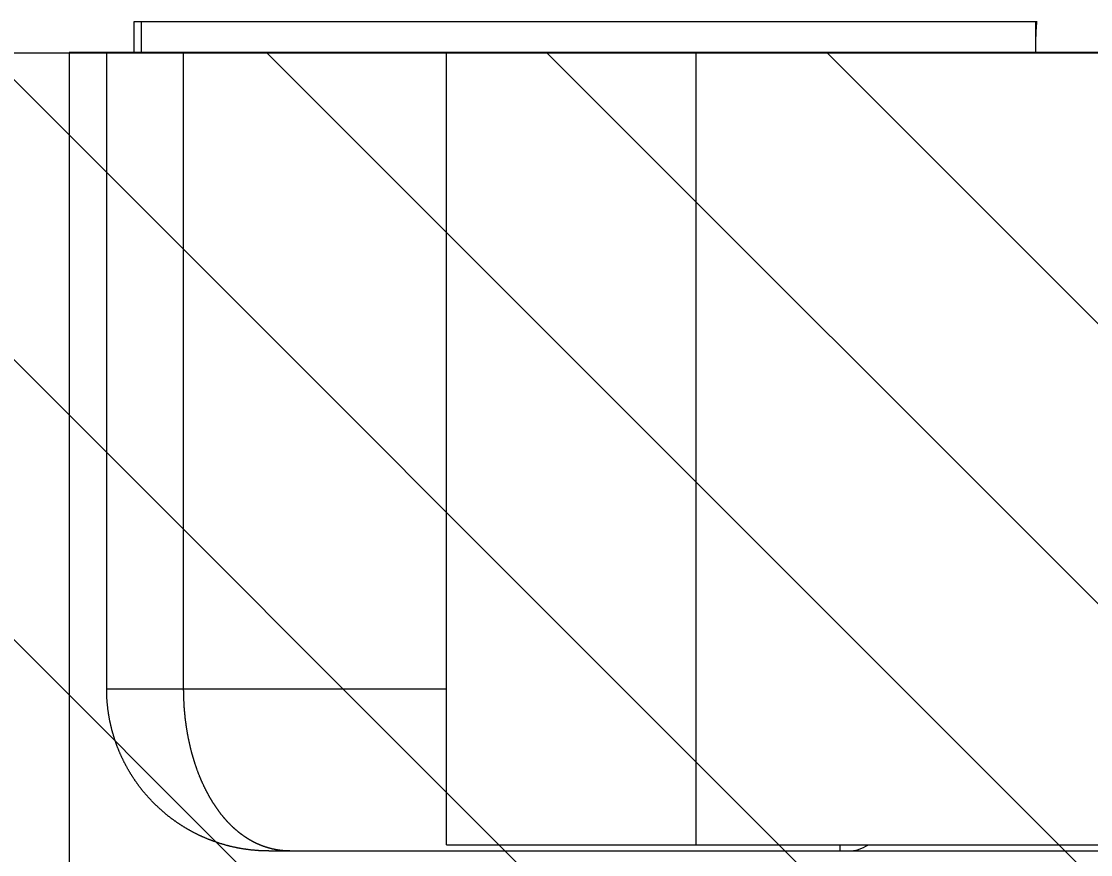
# Model space of a CAD drawing. Header units: millimetres. Extents: x 5622 to 8918, y 2044 to 6634.
# Drawn here: x 6698.58 to 6715.72, y 2897.99 to 2911.35 of the extents above; entities that cross this region are included whole.
import ezdxf

# ---------------------------------------------------------------- set-up
doc = ezdxf.new("R2010")
doc.units = ezdxf.units.MM
doc.linetypes.add('BEARBEITUNGEN', pattern=[0])
doc.linetypes.add('NASCOSTA', pattern=[9.525, 6.35, -3.175])
doc.layers.add('DS_ST_quote 1_50', color=7, linetype='Continuous')
for name, color, linetype, lineweight in [('F_ARREDI', 7, 'Continuous', 5), ('F_FERRAMENTA', 253, 'Continuous', 5), ('F_Guide', 1, 'Continuous', 9), ('F_MULTI laminato OPACO', 1, 'Continuous', 5), ('F_MULTI laminato OPACO_retino', 1, 'Continuous', 5), ('F_Proiezioni', 253, 'NASCOSTA', 9)]:
    doc.layers.add(name, color=color, linetype=linetype, lineweight=lineweight)
doc.styles.add('ARIAL', font='arial.ttf')
doc.dimstyles.new('ISO-100', dxfattribs={"dimtxt": 100, "dimasz": 5, "dimexe": 0.25, "dimexo": 6, "dimgap": 6, "dimtad": 1, "dimtxsty": 'ARIAL', "dimblk": 'ARCHTICK', "dimcen": 2.5, "dimdle": 15, "dimse1": 1, "dimse2": 1, "dimclrd": 256, "dimclre": 256, "dimclrt": 256, "dimadec": 0, "dimazin": 0, "dimtfac": 1, "dimtmove": 0, "dimatfit": 3, "dimldrblk": 'ARCHTICK', "dimfxl": 1, "dimlwd": -1, "dimlwe": -1, "dimarcsym": 0})

# ---------------------------------------------------------------- blocks, each defined once
blk = doc.blocks.new('CERNIERA_batttuta_pianta')
at = {"layer": 'F_FERRAMENTA'}
for p, q in [((813188.851, 528413.463), (813203.311, 528413.463)), ((813188.851, 528412.963), (813188.851, 528413.463)), ((813188.968, 528412.963), (813188.968, 528413.463)), ((813203.311, 528412.963), (813203.311, 528413.463)), ((813203.321, 528413.41), (813203.322, 528413.418)), ((813203.321, 528413.402), (813203.321, 528413.41)), ((813203.322, 528413.418), (813203.323, 528413.426)), ((813203.323, 528413.434), (813203.324, 528413.442)), ((813203.323, 528413.426), (813203.323, 528413.434)), ((813203.324, 528413.442), (813203.325, 528413.451)), ((813203.325, 528413.451), (813203.326, 528413.459)), ((813203.326, 528413.459), (813203.326, 528413.467)), ((813203.312, 528413.258), (813203.313, 528413.266)), ((813203.312, 528413.25), (813203.312, 528413.258)), ((813203.312, 528413.242), (813203.312, 528413.25)), ((813203.312, 528413.234), (813203.312, 528413.242)), ((813203.313, 528413.282), (813203.314, 528413.29)), ((813203.313, 528413.274), (813203.313, 528413.282)), ((813203.313, 528413.266), (813203.313, 528413.274)), ((813203.314, 528413.306), (813203.315, 528413.314)), ((813203.314, 528413.298), (813203.314, 528413.306)), ((813203.314, 528413.29), (813203.314, 528413.298)), ((813203.315, 528413.322), (813203.316, 528413.33)), ((813203.315, 528413.314), (813203.315, 528413.322)), ((813203.316, 528413.338), (813203.317, 528413.346)), ((813203.316, 528413.33), (813203.316, 528413.338)), ((813203.317, 528413.354), (813203.318, 528413.362)), ((813203.317, 528413.346), (813203.317, 528413.354)), ((813203.318, 528413.37), (813203.319, 528413.378)), ((813203.318, 528413.362), (813203.318, 528413.37)), ((813203.319, 528413.386), (813203.32, 528413.394)), ((813203.319, 528413.378), (813203.319, 528413.386)), ((813203.32, 528413.394), (813203.321, 528413.402)), ((813203.311, 528413.218), (813203.312, 528413.226)), ((813203.311, 528413.21), (813203.311, 528413.218)), ((813203.311, 528413.202), (813203.311, 528413.21)), ((813203.311, 528413.194), (813203.311, 528413.202)), ((813203.311, 528413.186), (813203.311, 528413.194)), ((813203.311, 528413.179), (813203.311, 528413.186)), ((813203.311, 528413.171), (813203.311, 528413.179)), ((813203.311, 528413.163), (813203.311, 528413.171)), ((813203.312, 528413.226), (813203.312, 528413.234)), ((813188.411, 528412.963), (813225.311, 528412.963)), ((813188.411, 528402.763), (813188.411, 528412.963)), ((813189.645, 528402.763), (813189.645, 528412.963)), ((813193.857, 528400.263), (813193.857, 528412.963)), ((813197.86, 528400.263), (813197.86, 528412.963)), ((813188.411, 528402.755), (813188.411, 528402.763)), ((813188.411, 528402.763), (813193.857, 528402.763)), ((813188.411, 528402.747), (813188.411, 528402.755)), ((813188.411, 528402.739), (813188.411, 528402.747)), ((813188.411, 528402.731), (813188.411, 528402.739)), ((813188.411, 528402.723), (813188.411, 528402.731)), ((813188.411, 528402.715), (813188.411, 528402.723)), ((813188.412, 528402.707), (813188.411, 528402.715)), ((813188.412, 528402.699), (813188.412, 528402.707)), ((813188.412, 528402.691), (813188.412, 528402.699)), ((813188.412, 528402.683), (813188.412, 528402.691)), ((813188.412, 528402.675), (813188.412, 528402.683)), ((813188.413, 528402.667), (813188.412, 528402.675)), ((813188.413, 528402.659), (813188.413, 528402.667)), ((813188.413, 528402.651), (813188.413, 528402.659)), ((813188.414, 528402.643), (813188.413, 528402.651)), ((813188.414, 528402.635), (813188.414, 528402.643)), ((813188.414, 528402.627), (813188.414, 528402.635)), ((813188.415, 528402.619), (813188.414, 528402.627)), ((813188.415, 528402.611), (813188.415, 528402.619)), ((813188.416, 528402.603), (813188.415, 528402.611)), ((813189.645, 528402.754), (813189.645, 528402.763)), ((813189.645, 528402.745), (813189.645, 528402.754)), ((813189.645, 528402.736), (813189.645, 528402.745)), ((813189.646, 528402.728), (813189.645, 528402.736)), ((813189.646, 528402.719), (813189.646, 528402.728)), ((813189.646, 528402.71), (813189.646, 528402.719)), ((813189.646, 528402.702), (813189.646, 528402.71)), ((813189.646, 528402.693), (813189.646, 528402.702)), ((813189.646, 528402.684), (813189.646, 528402.693)), ((813189.646, 528402.675), (813189.646, 528402.684)), ((813189.646, 528402.667), (813189.646, 528402.675)), ((813189.647, 528402.658), (813189.646, 528402.667)), ((813189.647, 528402.649), (813189.647, 528402.658)), ((813189.647, 528402.641), (813189.647, 528402.649)), ((813189.647, 528402.632), (813189.647, 528402.641)), ((813189.648, 528402.623), (813189.647, 528402.632)), ((813189.648, 528402.615), (813189.648, 528402.623)), ((813189.648, 528402.606), (813189.648, 528402.615)), ((813188.416, 528402.595), (813188.416, 528402.603)), ((813188.417, 528402.587), (813188.416, 528402.595)), ((813188.417, 528402.579), (813188.417, 528402.587)), ((813188.418, 528402.571), (813188.417, 528402.579)), ((813188.419, 528402.563), (813188.418, 528402.571)), ((813188.419, 528402.555), (813188.419, 528402.563)), ((813188.42, 528402.548), (813188.419, 528402.555)), ((813188.421, 528402.54), (813188.42, 528402.548)), ((813188.421, 528402.532), (813188.421, 528402.54)), ((813188.422, 528402.524), (813188.421, 528402.532)), ((813188.423, 528402.516), (813188.422, 528402.524)), ((813188.423, 528402.508), (813188.423, 528402.516)), ((813188.424, 528402.5), (813188.423, 528402.508)), ((813188.425, 528402.492), (813188.424, 528402.5)), ((813188.426, 528402.484), (813188.425, 528402.492)), ((813188.427, 528402.476), (813188.426, 528402.484)), ((813188.428, 528402.468), (813188.427, 528402.476)), ((813188.429, 528402.46), (813188.428, 528402.468)), ((813188.429, 528402.453), (813188.429, 528402.46)), ((813188.43, 528402.445), (813188.429, 528402.453)), ((813188.431, 528402.437), (813188.43, 528402.445)), ((813188.432, 528402.429), (813188.431, 528402.437)), ((813189.649, 528402.597), (813189.648, 528402.606)), ((813189.649, 528402.589), (813189.649, 528402.597)), ((813189.649, 528402.58), (813189.649, 528402.589)), ((813189.65, 528402.571), (813189.649, 528402.58)), ((813189.65, 528402.563), (813189.65, 528402.571)), ((813189.651, 528402.554), (813189.65, 528402.563)), ((813189.651, 528402.545), (813189.651, 528402.554)), ((813189.651, 528402.537), (813189.651, 528402.545)), ((813189.652, 528402.528), (813189.651, 528402.537)), ((813189.652, 528402.52), (813189.652, 528402.528)), ((813189.653, 528402.511), (813189.652, 528402.52)), ((813189.653, 528402.502), (813189.653, 528402.511)), ((813189.654, 528402.494), (813189.653, 528402.502)), ((813189.655, 528402.485), (813189.654, 528402.494)), ((813189.655, 528402.477), (813189.655, 528402.485)), ((813189.656, 528402.468), (813189.655, 528402.477)), ((813189.656, 528402.459), (813189.656, 528402.468)), ((813189.657, 528402.451), (813189.656, 528402.459)), ((813189.658, 528402.442), (813189.657, 528402.451)), ((813189.658, 528402.434), (813189.658, 528402.442)), ((813188.433, 528402.421), (813188.432, 528402.429)), ((813188.435, 528402.413), (813188.433, 528402.421)), ((813188.436, 528402.405), (813188.435, 528402.413)), ((813188.437, 528402.397), (813188.436, 528402.405)), ((813188.438, 528402.389), (813188.437, 528402.397)), ((813188.439, 528402.382), (813188.438, 528402.389)), ((813188.44, 528402.374), (813188.439, 528402.382)), ((813188.441, 528402.366), (813188.44, 528402.374)), ((813188.443, 528402.358), (813188.441, 528402.366)), ((813188.444, 528402.35), (813188.443, 528402.358)), ((813188.445, 528402.342), (813188.444, 528402.35)), ((813188.446, 528402.335), (813188.445, 528402.342)), ((813188.448, 528402.327), (813188.446, 528402.335)), ((813188.449, 528402.319), (813188.448, 528402.327)), ((813188.45, 528402.311), (813188.449, 528402.319)), ((813188.452, 528402.303), (813188.45, 528402.311)), ((813188.453, 528402.295), (813188.452, 528402.303)), ((813188.455, 528402.288), (813188.453, 528402.295)), ((813188.456, 528402.28), (813188.455, 528402.288)), ((813188.458, 528402.272), (813188.456, 528402.28)), ((813188.459, 528402.264), (813188.458, 528402.272)), ((813188.461, 528402.256), (813188.459, 528402.264)), ((813189.659, 528402.425), (813189.658, 528402.434)), ((813189.66, 528402.417), (813189.659, 528402.425)), ((813189.66, 528402.408), (813189.66, 528402.417)), ((813189.661, 528402.399), (813189.66, 528402.408)), ((813189.662, 528402.391), (813189.661, 528402.399)), ((813189.663, 528402.382), (813189.662, 528402.391)), ((813189.663, 528402.374), (813189.663, 528402.382)), ((813189.664, 528402.365), (813189.663, 528402.374)), ((813189.665, 528402.357), (813189.664, 528402.365)), ((813189.666, 528402.348), (813189.665, 528402.357)), ((813189.667, 528402.34), (813189.666, 528402.348)), ((813189.668, 528402.331), (813189.667, 528402.34)), ((813189.669, 528402.323), (813189.668, 528402.331)), ((813189.669, 528402.314), (813189.669, 528402.323)), ((813189.67, 528402.306), (813189.669, 528402.314)), ((813189.671, 528402.297), (813189.67, 528402.306)), ((813189.672, 528402.289), (813189.671, 528402.297)), ((813189.673, 528402.28), (813189.672, 528402.289)), ((813189.674, 528402.272), (813189.673, 528402.28)), ((813189.675, 528402.264), (813189.674, 528402.272)), ((813189.676, 528402.255), (813189.675, 528402.264)), ((813188.462, 528402.249), (813188.461, 528402.256)), ((813188.464, 528402.241), (813188.462, 528402.249)), ((813188.465, 528402.233), (813188.464, 528402.241)), ((813188.467, 528402.225), (813188.465, 528402.233)), ((813188.469, 528402.217), (813188.467, 528402.225)), ((813188.47, 528402.21), (813188.469, 528402.217)), ((813188.472, 528402.202), (813188.47, 528402.21)), ((813188.474, 528402.194), (813188.472, 528402.202)), ((813188.476, 528402.186), (813188.474, 528402.194)), ((813188.477, 528402.179), (813188.476, 528402.186)), ((813188.479, 528402.171), (813188.477, 528402.179)), ((813188.481, 528402.163), (813188.479, 528402.171)), ((813188.483, 528402.155), (813188.481, 528402.163)), ((813188.485, 528402.148), (813188.483, 528402.155)), ((813188.487, 528402.14), (813188.485, 528402.148)), ((813188.488, 528402.132), (813188.487, 528402.14)), ((813188.49, 528402.125), (813188.488, 528402.132)), ((813188.492, 528402.117), (813188.49, 528402.125)), ((813188.494, 528402.109), (813188.492, 528402.117)), ((813188.496, 528402.102), (813188.494, 528402.109)), ((813188.498, 528402.094), (813188.496, 528402.102)), ((813188.5, 528402.086), (813188.498, 528402.094)), ((813189.677, 528402.247), (813189.676, 528402.255)), ((813189.678, 528402.238), (813189.677, 528402.247)), ((813189.68, 528402.23), (813189.678, 528402.238)), ((813189.681, 528402.221), (813189.68, 528402.23)), ((813189.682, 528402.213), (813189.681, 528402.221)), ((813189.683, 528402.205), (813189.682, 528402.213)), ((813189.684, 528402.196), (813189.683, 528402.205)), ((813189.685, 528402.188), (813189.684, 528402.196)), ((813189.686, 528402.18), (813189.685, 528402.188)), ((813189.688, 528402.171), (813189.686, 528402.18)), ((813189.689, 528402.163), (813189.688, 528402.171)), ((813189.69, 528402.154), (813189.689, 528402.163)), ((813189.691, 528402.146), (813189.69, 528402.154)), ((813189.693, 528402.138), (813189.691, 528402.146)), ((813189.694, 528402.129), (813189.693, 528402.138)), ((813189.695, 528402.121), (813189.694, 528402.129)), ((813189.697, 528402.113), (813189.695, 528402.121)), ((813189.698, 528402.104), (813189.697, 528402.113)), ((813189.699, 528402.096), (813189.698, 528402.104)), ((813189.701, 528402.088), (813189.699, 528402.096)), ((813188.503, 528402.078), (813188.5, 528402.086)), ((813188.505, 528402.071), (813188.503, 528402.078)), ((813188.507, 528402.063), (813188.505, 528402.071)), ((813188.509, 528402.056), (813188.507, 528402.063)), ((813188.511, 528402.048), (813188.509, 528402.056)), ((813188.513, 528402.04), (813188.511, 528402.048)), ((813188.516, 528402.033), (813188.513, 528402.04)), ((813188.518, 528402.025), (813188.516, 528402.033)), ((813188.52, 528402.017), (813188.518, 528402.025)), ((813188.522, 528402.01), (813188.52, 528402.017)), ((813188.525, 528402.002), (813188.522, 528402.01)), ((813188.527, 528401.995), (813188.525, 528402.002)), ((813188.529, 528401.987), (813188.527, 528401.995)), ((813188.532, 528401.979), (813188.529, 528401.987)), ((813188.534, 528401.972), (813188.532, 528401.979)), ((813188.537, 528401.964), (813188.534, 528401.972)), ((813188.539, 528401.957), (813188.537, 528401.964)), ((813188.541, 528401.949), (813188.539, 528401.957)), ((813188.544, 528401.941), (813188.541, 528401.949)), ((813188.547, 528401.934), (813188.544, 528401.941)), ((813188.549, 528401.926), (813188.547, 528401.934)), ((813188.552, 528401.919), (813188.549, 528401.926)), ((813189.702, 528402.08), (813189.701, 528402.088)), ((813189.703, 528402.071), (813189.702, 528402.08)), ((813189.705, 528402.063), (813189.703, 528402.071)), ((813189.706, 528402.055), (813189.705, 528402.063)), ((813189.708, 528402.047), (813189.706, 528402.055)), ((813189.709, 528402.038), (813189.708, 528402.047)), ((813189.711, 528402.03), (813189.709, 528402.038)), ((813189.712, 528402.022), (813189.711, 528402.03)), ((813189.714, 528402.014), (813189.712, 528402.022)), ((813189.715, 528402.006), (813189.714, 528402.014)), ((813189.717, 528401.997), (813189.715, 528402.006)), ((813189.718, 528401.989), (813189.717, 528401.997)), ((813189.72, 528401.981), (813189.718, 528401.989)), ((813189.722, 528401.973), (813189.72, 528401.981)), ((813189.723, 528401.965), (813189.722, 528401.973)), ((813189.725, 528401.957), (813189.723, 528401.965)), ((813189.727, 528401.948), (813189.725, 528401.957)), ((813189.728, 528401.94), (813189.727, 528401.948)), ((813189.73, 528401.932), (813189.728, 528401.94)), ((813189.732, 528401.924), (813189.73, 528401.932)), ((813189.733, 528401.916), (813189.732, 528401.924)), ((813188.554, 528401.911), (813188.552, 528401.919)), ((813188.557, 528401.904), (813188.554, 528401.911)), ((813188.559, 528401.896), (813188.557, 528401.904)), ((813188.562, 528401.889), (813188.559, 528401.896)), ((813188.565, 528401.881), (813188.562, 528401.889)), ((813188.568, 528401.874), (813188.565, 528401.881)), ((813188.57, 528401.866), (813188.568, 528401.874)), ((813188.573, 528401.859), (813188.57, 528401.866)), ((813188.576, 528401.851), (813188.573, 528401.859)), ((813188.579, 528401.844), (813188.576, 528401.851)), ((813188.581, 528401.836), (813188.579, 528401.844)), ((813188.584, 528401.829), (813188.581, 528401.836)), ((813188.587, 528401.822), (813188.584, 528401.829)), ((813188.59, 528401.814), (813188.587, 528401.822)), ((813188.593, 528401.807), (813188.59, 528401.814)), ((813188.596, 528401.799), (813188.593, 528401.807)), ((813188.599, 528401.792), (813188.596, 528401.799)), ((813188.602, 528401.785), (813188.599, 528401.792)), ((813188.605, 528401.777), (813188.602, 528401.785)), ((813188.608, 528401.77), (813188.605, 528401.777)), ((813188.611, 528401.762), (813188.608, 528401.77)), ((813188.614, 528401.755), (813188.611, 528401.762)), ((813188.617, 528401.748), (813188.614, 528401.755)), ((813189.735, 528401.908), (813189.733, 528401.916)), ((813189.737, 528401.9), (813189.735, 528401.908)), ((813189.739, 528401.892), (813189.737, 528401.9)), ((813189.74, 528401.884), (813189.739, 528401.892)), ((813189.742, 528401.876), (813189.74, 528401.884)), ((813189.744, 528401.868), (813189.742, 528401.876)), ((813189.746, 528401.86), (813189.744, 528401.868)), ((813189.748, 528401.852), (813189.746, 528401.86)), ((813189.75, 528401.844), (813189.748, 528401.852)), ((813189.751, 528401.836), (813189.75, 528401.844)), ((813189.753, 528401.828), (813189.751, 528401.836)), ((813189.755, 528401.82), (813189.753, 528401.828)), ((813189.757, 528401.812), (813189.755, 528401.82)), ((813189.759, 528401.804), (813189.757, 528401.812)), ((813189.761, 528401.796), (813189.759, 528401.804)), ((813189.763, 528401.788), (813189.761, 528401.796)), ((813189.765, 528401.78), (813189.763, 528401.788)), ((813189.767, 528401.773), (813189.765, 528401.78)), ((813189.769, 528401.765), (813189.767, 528401.773)), ((813189.771, 528401.757), (813189.769, 528401.765)), ((813189.773, 528401.749), (813189.771, 528401.757)), ((813188.62, 528401.74), (813188.617, 528401.748)), ((813188.623, 528401.733), (813188.62, 528401.74)), ((813188.627, 528401.726), (813188.623, 528401.733)), ((813188.63, 528401.718), (813188.627, 528401.726)), ((813188.633, 528401.711), (813188.63, 528401.718)), ((813188.636, 528401.704), (813188.633, 528401.711)), ((813188.639, 528401.697), (813188.636, 528401.704)), ((813188.643, 528401.689), (813188.639, 528401.697)), ((813188.646, 528401.682), (813188.643, 528401.689)), ((813188.649, 528401.675), (813188.646, 528401.682)), ((813188.653, 528401.668), (813188.649, 528401.675)), ((813188.656, 528401.66), (813188.653, 528401.668)), ((813188.659, 528401.653), (813188.656, 528401.66)), ((813188.663, 528401.646), (813188.659, 528401.653)), ((813188.666, 528401.639), (813188.663, 528401.646)), ((813188.67, 528401.632), (813188.666, 528401.639)), ((813188.673, 528401.625), (813188.67, 528401.632)), ((813188.677, 528401.617), (813188.673, 528401.625)), ((813188.68, 528401.61), (813188.677, 528401.617)), ((813188.684, 528401.603), (813188.68, 528401.61)), ((813188.687, 528401.596), (813188.684, 528401.603)), ((813188.691, 528401.589), (813188.687, 528401.596)), ((813188.694, 528401.582), (813188.691, 528401.589)), ((813188.698, 528401.575), (813188.694, 528401.582)), ((813189.775, 528401.741), (813189.773, 528401.749)), ((813189.777, 528401.734), (813189.775, 528401.741)), ((813189.779, 528401.726), (813189.777, 528401.734)), ((813189.782, 528401.718), (813189.779, 528401.726)), ((813189.784, 528401.71), (813189.782, 528401.718)), ((813189.786, 528401.703), (813189.784, 528401.71)), ((813189.788, 528401.695), (813189.786, 528401.703)), ((813189.79, 528401.687), (813189.788, 528401.695)), ((813189.792, 528401.68), (813189.79, 528401.687)), ((813189.795, 528401.672), (813189.792, 528401.68)), ((813189.797, 528401.665), (813189.795, 528401.672)), ((813189.799, 528401.657), (813189.797, 528401.665)), ((813189.801, 528401.649), (813189.799, 528401.657)), ((813189.803, 528401.642), (813189.801, 528401.649)), ((813189.806, 528401.634), (813189.803, 528401.642)), ((813189.808, 528401.627), (813189.806, 528401.634)), ((813189.81, 528401.619), (813189.808, 528401.627)), ((813189.813, 528401.612), (813189.81, 528401.619)), ((813189.815, 528401.604), (813189.813, 528401.612)), ((813189.817, 528401.597), (813189.815, 528401.604)), ((813189.82, 528401.589), (813189.817, 528401.597)), ((813189.822, 528401.582), (813189.82, 528401.589)), ((813189.824, 528401.574), (813189.822, 528401.582)), ((813188.702, 528401.568), (813188.698, 528401.575)), ((813188.705, 528401.561), (813188.702, 528401.568)), ((813188.709, 528401.554), (813188.705, 528401.561)), ((813188.713, 528401.547), (813188.709, 528401.554)), ((813188.717, 528401.54), (813188.713, 528401.547)), ((813188.72, 528401.533), (813188.717, 528401.54)), ((813188.724, 528401.526), (813188.72, 528401.533)), ((813188.728, 528401.519), (813188.724, 528401.526)), ((813188.732, 528401.512), (813188.728, 528401.519)), ((813188.735, 528401.505), (813188.732, 528401.512)), ((813188.739, 528401.498), (813188.735, 528401.505)), ((813188.743, 528401.491), (813188.739, 528401.498)), ((813188.747, 528401.484), (813188.743, 528401.491)), ((813188.751, 528401.477), (813188.747, 528401.484)), ((813188.755, 528401.47), (813188.751, 528401.477)), ((813188.759, 528401.463), (813188.755, 528401.47)), ((813188.763, 528401.456), (813188.759, 528401.463)), ((813188.767, 528401.45), (813188.763, 528401.456)), ((813188.771, 528401.443), (813188.767, 528401.45)), ((813188.775, 528401.436), (813188.771, 528401.443)), ((813188.779, 528401.429), (813188.775, 528401.436)), ((813188.783, 528401.422), (813188.779, 528401.429)), ((813188.787, 528401.415), (813188.783, 528401.422)), ((813188.791, 528401.409), (813188.787, 528401.415)), ((813188.795, 528401.402), (813188.791, 528401.409)), ((813189.827, 528401.567), (813189.824, 528401.574)), ((813189.829, 528401.559), (813189.827, 528401.567)), ((813189.832, 528401.552), (813189.829, 528401.559)), ((813189.834, 528401.545), (813189.832, 528401.552)), ((813189.837, 528401.537), (813189.834, 528401.545)), ((813189.839, 528401.53), (813189.837, 528401.537)), ((813189.841, 528401.523), (813189.839, 528401.53)), ((813189.844, 528401.515), (813189.841, 528401.523)), ((813189.846, 528401.508), (813189.844, 528401.515)), ((813189.849, 528401.501), (813189.846, 528401.508)), ((813189.852, 528401.493), (813189.849, 528401.501)), ((813189.854, 528401.486), (813189.852, 528401.493)), ((813189.857, 528401.479), (813189.854, 528401.486)), ((813189.859, 528401.472), (813189.857, 528401.479)), ((813189.862, 528401.465), (813189.859, 528401.472)), ((813189.864, 528401.457), (813189.862, 528401.465)), ((813189.867, 528401.45), (813189.864, 528401.457)), ((813189.87, 528401.443), (813189.867, 528401.45)), ((813189.872, 528401.436), (813189.87, 528401.443)), ((813189.875, 528401.429), (813189.872, 528401.436)), ((813189.878, 528401.422), (813189.875, 528401.429)), ((813189.88, 528401.415), (813189.878, 528401.422)), ((813189.883, 528401.408), (813189.88, 528401.415)), ((813189.886, 528401.401), (813189.883, 528401.408)), ((813188.8, 528401.395), (813188.795, 528401.402)), ((813188.804, 528401.388), (813188.8, 528401.395)), ((813188.808, 528401.382), (813188.804, 528401.388)), ((813188.812, 528401.375), (813188.808, 528401.382)), ((813188.816, 528401.368), (813188.812, 528401.375)), ((813188.821, 528401.362), (813188.816, 528401.368)), ((813188.825, 528401.355), (813188.821, 528401.362)), ((813188.829, 528401.348), (813188.825, 528401.355)), ((813188.834, 528401.342), (813188.829, 528401.348)), ((813188.838, 528401.335), (813188.834, 528401.342)), ((813188.842, 528401.328), (813188.838, 528401.335)), ((813188.847, 528401.322), (813188.842, 528401.328)), ((813188.851, 528401.315), (813188.847, 528401.322)), ((813188.855, 528401.309), (813188.851, 528401.315)), ((813188.86, 528401.302), (813188.855, 528401.309)), ((813188.864, 528401.295), (813188.86, 528401.302)), ((813188.869, 528401.289), (813188.864, 528401.295)), ((813188.873, 528401.282), (813188.869, 528401.289)), ((813188.878, 528401.276), (813188.873, 528401.282)), ((813188.882, 528401.269), (813188.878, 528401.276)), ((813188.887, 528401.263), (813188.882, 528401.269)), ((813188.892, 528401.256), (813188.887, 528401.263)), ((813188.896, 528401.25), (813188.892, 528401.256)), ((813188.901, 528401.244), (813188.896, 528401.25)), ((813188.905, 528401.237), (813188.901, 528401.244)), ((813188.91, 528401.231), (813188.905, 528401.237)), ((813189.888, 528401.394), (813189.886, 528401.401)), ((813189.891, 528401.387), (813189.888, 528401.394)), ((813189.894, 528401.38), (813189.891, 528401.387)), ((813189.897, 528401.373), (813189.894, 528401.38)), ((813189.9, 528401.366), (813189.897, 528401.373)), ((813189.902, 528401.359), (813189.9, 528401.366)), ((813189.905, 528401.352), (813189.902, 528401.359)), ((813189.908, 528401.345), (813189.905, 528401.352)), ((813189.911, 528401.338), (813189.908, 528401.345)), ((813189.914, 528401.331), (813189.911, 528401.338)), ((813189.917, 528401.324), (813189.914, 528401.331)), ((813189.919, 528401.317), (813189.917, 528401.324)), ((813189.922, 528401.311), (813189.919, 528401.317)), ((813189.925, 528401.304), (813189.922, 528401.311)), ((813189.928, 528401.297), (813189.925, 528401.304)), ((813189.931, 528401.29), (813189.928, 528401.297)), ((813189.934, 528401.283), (813189.931, 528401.29)), ((813189.937, 528401.277), (813189.934, 528401.283)), ((813189.94, 528401.27), (813189.937, 528401.277)), ((813189.943, 528401.263), (813189.94, 528401.27)), ((813189.946, 528401.257), (813189.943, 528401.263)), ((813189.949, 528401.25), (813189.946, 528401.257)), ((813189.952, 528401.243), (813189.949, 528401.25)), ((813189.955, 528401.237), (813189.952, 528401.243)), ((813189.958, 528401.23), (813189.955, 528401.237)), ((813188.915, 528401.224), (813188.91, 528401.231)), ((813188.92, 528401.218), (813188.915, 528401.224)), ((813188.924, 528401.212), (813188.92, 528401.218)), ((813188.929, 528401.205), (813188.924, 528401.212)), ((813188.934, 528401.199), (813188.929, 528401.205)), ((813188.939, 528401.193), (813188.934, 528401.199)), ((813188.943, 528401.186), (813188.939, 528401.193)), ((813188.948, 528401.18), (813188.943, 528401.186)), ((813188.953, 528401.174), (813188.948, 528401.18)), ((813188.958, 528401.167), (813188.953, 528401.174)), ((813188.963, 528401.161), (813188.958, 528401.167)), ((813188.968, 528401.155), (813188.963, 528401.161)), ((813188.972, 528401.149), (813188.968, 528401.155)), ((813188.977, 528401.142), (813188.972, 528401.149)), ((813188.982, 528401.136), (813188.977, 528401.142)), ((813188.987, 528401.13), (813188.982, 528401.136)), ((813188.992, 528401.124), (813188.987, 528401.13)), ((813188.997, 528401.118), (813188.992, 528401.124)), ((813189.002, 528401.112), (813188.997, 528401.118)), ((813189.007, 528401.105), (813189.002, 528401.112)), ((813189.012, 528401.099), (813189.007, 528401.105)), ((813189.018, 528401.093), (813189.012, 528401.099)), ((813189.023, 528401.087), (813189.018, 528401.093)), ((813189.028, 528401.081), (813189.023, 528401.087)), ((813189.033, 528401.075), (813189.028, 528401.081)), ((813189.038, 528401.069), (813189.033, 528401.075)), ((813189.043, 528401.063), (813189.038, 528401.069)), ((813189.961, 528401.223), (813189.958, 528401.23)), ((813189.964, 528401.217), (813189.961, 528401.223)), ((813189.967, 528401.21), (813189.964, 528401.217)), ((813189.97, 528401.204), (813189.967, 528401.21)), ((813189.973, 528401.197), (813189.97, 528401.204)), ((813189.976, 528401.191), (813189.973, 528401.197)), ((813189.98, 528401.184), (813189.976, 528401.191)), ((813189.983, 528401.178), (813189.98, 528401.184)), ((813189.986, 528401.171), (813189.983, 528401.178)), ((813189.989, 528401.165), (813189.986, 528401.171)), ((813189.992, 528401.158), (813189.989, 528401.165)), ((813189.995, 528401.152), (813189.992, 528401.158)), ((813189.999, 528401.146), (813189.995, 528401.152)), ((813190.002, 528401.139), (813189.999, 528401.146)), ((813190.005, 528401.133), (813190.002, 528401.139)), ((813190.008, 528401.127), (813190.005, 528401.133)), ((813190.011, 528401.12), (813190.008, 528401.127)), ((813190.015, 528401.114), (813190.011, 528401.12)), ((813190.018, 528401.108), (813190.015, 528401.114)), ((813190.021, 528401.102), (813190.018, 528401.108)), ((813190.025, 528401.095), (813190.021, 528401.102)), ((813190.028, 528401.089), (813190.025, 528401.095)), ((813190.031, 528401.083), (813190.028, 528401.089)), ((813190.034, 528401.077), (813190.031, 528401.083)), ((813190.038, 528401.071), (813190.034, 528401.077)), ((813190.041, 528401.064), (813190.038, 528401.071)), ((813190.044, 528401.058), (813190.041, 528401.064)), ((813189.048, 528401.057), (813189.043, 528401.063)), ((813189.054, 528401.051), (813189.048, 528401.057)), ((813189.059, 528401.045), (813189.054, 528401.051)), ((813189.064, 528401.039), (813189.059, 528401.045)), ((813189.069, 528401.033), (813189.064, 528401.039)), ((813189.075, 528401.027), (813189.069, 528401.033)), ((813189.08, 528401.021), (813189.075, 528401.027)), ((813189.085, 528401.015), (813189.08, 528401.021)), ((813189.091, 528401.01), (813189.085, 528401.015)), ((813189.096, 528401.004), (813189.091, 528401.01)), ((813189.101, 528400.998), (813189.096, 528401.004)), ((813189.107, 528400.992), (813189.101, 528400.998)), ((813189.112, 528400.986), (813189.107, 528400.992)), ((813189.118, 528400.98), (813189.112, 528400.986)), ((813189.123, 528400.975), (813189.118, 528400.98)), ((813189.129, 528400.969), (813189.123, 528400.975)), ((813189.134, 528400.963), (813189.129, 528400.969)), ((813189.14, 528400.957), (813189.134, 528400.963)), ((813189.145, 528400.952), (813189.14, 528400.957)), ((813189.151, 528400.946), (813189.145, 528400.952)), ((813189.156, 528400.94), (813189.151, 528400.946)), ((813189.162, 528400.935), (813189.156, 528400.94)), ((813189.167, 528400.929), (813189.162, 528400.935)), ((813189.173, 528400.923), (813189.167, 528400.929)), ((813189.179, 528400.918), (813189.173, 528400.923)), ((813189.184, 528400.912), (813189.179, 528400.918)), ((813189.19, 528400.907), (813189.184, 528400.912)), ((813189.196, 528400.901), (813189.19, 528400.907)), ((813189.201, 528400.896), (813189.196, 528400.901)), ((813189.207, 528400.89), (813189.201, 528400.896)), ((813190.048, 528401.052), (813190.044, 528401.058)), ((813190.051, 528401.046), (813190.048, 528401.052)), ((813190.055, 528401.04), (813190.051, 528401.046)), ((813190.058, 528401.034), (813190.055, 528401.04)), ((813190.061, 528401.028), (813190.058, 528401.034)), ((813190.065, 528401.022), (813190.061, 528401.028)), ((813190.068, 528401.016), (813190.065, 528401.022)), ((813190.072, 528401.01), (813190.068, 528401.016)), ((813190.075, 528401.004), (813190.072, 528401.01)), ((813190.079, 528400.999), (813190.075, 528401.004)), ((813190.082, 528400.993), (813190.079, 528400.999)), ((813190.086, 528400.987), (813190.082, 528400.993)), ((813190.089, 528400.981), (813190.086, 528400.987)), ((813190.093, 528400.975), (813190.089, 528400.981)), ((813190.096, 528400.969), (813190.093, 528400.975)), ((813190.1, 528400.964), (813190.096, 528400.969)), ((813190.103, 528400.958), (813190.1, 528400.964)), ((813190.107, 528400.952), (813190.103, 528400.958)), ((813190.11, 528400.946), (813190.107, 528400.952)), ((813190.114, 528400.941), (813190.11, 528400.946)), ((813190.117, 528400.935), (813190.114, 528400.941)), ((813190.121, 528400.929), (813190.117, 528400.935)), ((813190.124, 528400.924), (813190.121, 528400.929)), ((813190.128, 528400.918), (813190.124, 528400.924)), ((813190.132, 528400.912), (813190.128, 528400.918)), ((813190.135, 528400.907), (813190.132, 528400.912)), ((813190.139, 528400.901), (813190.135, 528400.907)), ((813190.143, 528400.896), (813190.139, 528400.901)), ((813190.146, 528400.89), (813190.143, 528400.896)), ((813189.213, 528400.885), (813189.207, 528400.89)), ((813189.219, 528400.879), (813189.213, 528400.885)), ((813189.224, 528400.874), (813189.219, 528400.879)), ((813189.23, 528400.868), (813189.224, 528400.874)), ((813189.236, 528400.863), (813189.23, 528400.868)), ((813189.242, 528400.857), (813189.236, 528400.863)), ((813189.248, 528400.852), (813189.242, 528400.857)), ((813189.253, 528400.847), (813189.248, 528400.852)), ((813189.259, 528400.841), (813189.253, 528400.847)), ((813189.265, 528400.836), (813189.259, 528400.841)), ((813189.271, 528400.831), (813189.265, 528400.836)), ((813189.277, 528400.825), (813189.271, 528400.831)), ((813189.283, 528400.82), (813189.277, 528400.825)), ((813189.289, 528400.815), (813189.283, 528400.82)), ((813189.295, 528400.809), (813189.289, 528400.815)), ((813189.301, 528400.804), (813189.295, 528400.809)), ((813189.307, 528400.799), (813189.301, 528400.804)), ((813189.313, 528400.794), (813189.307, 528400.799)), ((813189.319, 528400.789), (813189.313, 528400.794)), ((813189.325, 528400.784), (813189.319, 528400.789)), ((813189.331, 528400.778), (813189.325, 528400.784)), ((813189.337, 528400.773), (813189.331, 528400.778)), ((813189.343, 528400.768), (813189.337, 528400.773)), ((813189.349, 528400.763), (813189.343, 528400.768)), ((813189.355, 528400.758), (813189.349, 528400.763)), ((813189.361, 528400.753), (813189.355, 528400.758)), ((813189.367, 528400.748), (813189.361, 528400.753)), ((813189.373, 528400.743), (813189.367, 528400.748)), ((813189.379, 528400.738), (813189.373, 528400.743)), ((813189.386, 528400.733), (813189.379, 528400.738)), ((813189.392, 528400.728), (813189.386, 528400.733)), ((813189.398, 528400.723), (813189.392, 528400.728)), ((813189.404, 528400.718), (813189.398, 528400.723)), ((813190.15, 528400.885), (813190.146, 528400.89)), ((813190.154, 528400.879), (813190.15, 528400.885)), ((813190.157, 528400.874), (813190.154, 528400.879)), ((813190.161, 528400.868), (813190.157, 528400.874)), ((813190.165, 528400.863), (813190.161, 528400.868)), ((813190.168, 528400.858), (813190.165, 528400.863)), ((813190.172, 528400.852), (813190.168, 528400.858)), ((813190.176, 528400.847), (813190.172, 528400.852)), ((813190.179, 528400.842), (813190.176, 528400.847)), ((813190.183, 528400.836), (813190.179, 528400.842)), ((813190.187, 528400.831), (813190.183, 528400.836)), ((813190.191, 528400.826), (813190.187, 528400.831)), ((813190.194, 528400.821), (813190.191, 528400.826)), ((813190.198, 528400.815), (813190.194, 528400.821)), ((813190.202, 528400.81), (813190.198, 528400.815)), ((813190.206, 528400.805), (813190.202, 528400.81)), ((813190.21, 528400.8), (813190.206, 528400.805)), ((813190.213, 528400.795), (813190.21, 528400.8)), ((813190.217, 528400.79), (813190.213, 528400.795)), ((813190.221, 528400.784), (813190.217, 528400.79)), ((813190.225, 528400.779), (813190.221, 528400.784)), ((813190.229, 528400.774), (813190.225, 528400.779)), ((813190.233, 528400.769), (813190.229, 528400.774)), ((813190.236, 528400.764), (813190.233, 528400.769)), ((813190.24, 528400.759), (813190.236, 528400.764)), ((813190.244, 528400.754), (813190.24, 528400.759)), ((813190.248, 528400.749), (813190.244, 528400.754)), ((813190.252, 528400.744), (813190.248, 528400.749)), ((813190.256, 528400.739), (813190.252, 528400.744)), ((813190.26, 528400.735), (813190.256, 528400.739)), ((813190.264, 528400.73), (813190.26, 528400.735)), ((813190.268, 528400.725), (813190.264, 528400.73)), ((813190.272, 528400.72), (813190.268, 528400.725)), ((813189.41, 528400.714), (813189.404, 528400.718)), ((813189.417, 528400.709), (813189.41, 528400.714)), ((813189.423, 528400.704), (813189.417, 528400.709)), ((813189.429, 528400.699), (813189.423, 528400.704)), ((813189.436, 528400.694), (813189.429, 528400.699)), ((813189.442, 528400.689), (813189.436, 528400.694)), ((813189.448, 528400.685), (813189.442, 528400.689)), ((813189.454, 528400.68), (813189.448, 528400.685)), ((813189.461, 528400.675), (813189.454, 528400.68)), ((813189.467, 528400.67), (813189.461, 528400.675)), ((813189.474, 528400.666), (813189.467, 528400.67)), ((813189.48, 528400.661), (813189.474, 528400.666)), ((813189.486, 528400.657), (813189.48, 528400.661)), ((813189.493, 528400.652), (813189.486, 528400.657)), ((813189.499, 528400.647), (813189.493, 528400.652)), ((813189.506, 528400.643), (813189.499, 528400.647)), ((813189.512, 528400.638), (813189.506, 528400.643)), ((813189.518, 528400.634), (813189.512, 528400.638)), ((813189.525, 528400.629), (813189.518, 528400.634)), ((813189.531, 528400.625), (813189.525, 528400.629)), ((813189.538, 528400.62), (813189.531, 528400.625)), ((813189.544, 528400.616), (813189.538, 528400.62)), ((813189.551, 528400.611), (813189.544, 528400.616)), ((813189.558, 528400.607), (813189.551, 528400.611)), ((813189.564, 528400.602), (813189.558, 528400.607)), ((813189.571, 528400.598), (813189.564, 528400.602)), ((813189.577, 528400.594), (813189.571, 528400.598)), ((813189.584, 528400.589), (813189.577, 528400.594)), ((813189.59, 528400.585), (813189.584, 528400.589)), ((813189.597, 528400.581), (813189.59, 528400.585)), ((813189.604, 528400.576), (813189.597, 528400.581)), ((813189.61, 528400.572), (813189.604, 528400.576)), ((813189.617, 528400.568), (813189.61, 528400.572)), ((813189.624, 528400.564), (813189.617, 528400.568)), ((813189.63, 528400.559), (813189.624, 528400.564)), ((813189.637, 528400.555), (813189.63, 528400.559)), ((813189.644, 528400.551), (813189.637, 528400.555)), ((813189.651, 528400.547), (813189.644, 528400.551)), ((813190.276, 528400.715), (813190.272, 528400.72)), ((813190.28, 528400.71), (813190.276, 528400.715)), ((813190.284, 528400.706), (813190.28, 528400.71)), ((813190.288, 528400.701), (813190.284, 528400.706)), ((813190.292, 528400.696), (813190.288, 528400.701)), ((813190.296, 528400.691), (813190.292, 528400.696)), ((813190.3, 528400.687), (813190.296, 528400.691)), ((813190.304, 528400.682), (813190.3, 528400.687)), ((813190.308, 528400.677), (813190.304, 528400.682)), ((813190.312, 528400.673), (813190.308, 528400.677)), ((813190.316, 528400.668), (813190.312, 528400.673)), ((813190.32, 528400.664), (813190.316, 528400.668)), ((813190.324, 528400.659), (813190.32, 528400.664)), ((813190.328, 528400.654), (813190.324, 528400.659)), ((813190.332, 528400.65), (813190.328, 528400.654)), ((813190.336, 528400.645), (813190.332, 528400.65)), ((813190.34, 528400.641), (813190.336, 528400.645)), ((813190.344, 528400.637), (813190.34, 528400.641)), ((813190.348, 528400.632), (813190.344, 528400.637)), ((813190.352, 528400.628), (813190.348, 528400.632)), ((813190.356, 528400.623), (813190.352, 528400.628)), ((813190.361, 528400.619), (813190.356, 528400.623)), ((813190.365, 528400.615), (813190.361, 528400.619)), ((813190.369, 528400.61), (813190.365, 528400.615)), ((813190.373, 528400.606), (813190.369, 528400.61)), ((813190.377, 528400.602), (813190.373, 528400.606)), ((813190.381, 528400.597), (813190.377, 528400.602)), ((813190.385, 528400.593), (813190.381, 528400.597)), ((813190.39, 528400.589), (813190.385, 528400.593)), ((813190.394, 528400.585), (813190.39, 528400.589)), ((813190.398, 528400.58), (813190.394, 528400.585)), ((813190.402, 528400.576), (813190.398, 528400.58)), ((813190.406, 528400.572), (813190.402, 528400.576)), ((813190.411, 528400.568), (813190.406, 528400.572)), ((813190.415, 528400.564), (813190.411, 528400.568)), ((813190.419, 528400.56), (813190.415, 528400.564)), ((813190.423, 528400.556), (813190.419, 528400.56)), ((813190.428, 528400.552), (813190.423, 528400.556)), ((813190.432, 528400.548), (813190.428, 528400.552)), ((813189.657, 528400.543), (813189.651, 528400.547)), ((813189.664, 528400.539), (813189.657, 528400.543)), ((813189.671, 528400.535), (813189.664, 528400.539)), ((813189.678, 528400.53), (813189.671, 528400.535)), ((813189.684, 528400.526), (813189.678, 528400.53)), ((813189.691, 528400.522), (813189.684, 528400.526)), ((813189.698, 528400.518), (813189.691, 528400.522)), ((813189.705, 528400.514), (813189.698, 528400.518)), ((813189.712, 528400.51), (813189.705, 528400.514)), ((813189.719, 528400.507), (813189.712, 528400.51)), ((813189.725, 528400.503), (813189.719, 528400.507)), ((813189.732, 528400.499), (813189.725, 528400.503)), ((813189.739, 528400.495), (813189.732, 528400.499)), ((813189.746, 528400.491), (813189.739, 528400.495)), ((813189.753, 528400.487), (813189.746, 528400.491)), ((813189.76, 528400.483), (813189.753, 528400.487)), ((813189.767, 528400.48), (813189.76, 528400.483)), ((813189.774, 528400.476), (813189.767, 528400.48)), ((813189.781, 528400.472), (813189.774, 528400.476)), ((813189.788, 528400.468), (813189.781, 528400.472)), ((813189.795, 528400.465), (813189.788, 528400.468)), ((813189.802, 528400.461), (813189.795, 528400.465)), ((813189.809, 528400.457), (813189.802, 528400.461)), ((813189.816, 528400.454), (813189.809, 528400.457)), ((813189.823, 528400.45), (813189.816, 528400.454)), ((813189.83, 528400.446), (813189.823, 528400.45)), ((813189.837, 528400.443), (813189.83, 528400.446)), ((813189.844, 528400.439), (813189.837, 528400.443)), ((813189.851, 528400.436), (813189.844, 528400.439)), ((813189.858, 528400.432), (813189.851, 528400.436)), ((813189.865, 528400.429), (813189.858, 528400.432)), ((813189.872, 528400.425), (813189.865, 528400.429)), ((813189.879, 528400.422), (813189.872, 528400.425)), ((813189.886, 528400.418), (813189.879, 528400.422)), ((813189.894, 528400.415), (813189.886, 528400.418)), ((813189.901, 528400.411), (813189.894, 528400.415)), ((813189.908, 528400.408), (813189.901, 528400.411)), ((813189.915, 528400.405), (813189.908, 528400.408)), ((813189.922, 528400.401), (813189.915, 528400.405)), ((813189.93, 528400.398), (813189.922, 528400.401)), ((813189.937, 528400.395), (813189.93, 528400.398)), ((813189.944, 528400.392), (813189.937, 528400.395)), ((813189.951, 528400.388), (813189.944, 528400.392)), ((813189.958, 528400.385), (813189.951, 528400.388)), ((813189.966, 528400.382), (813189.958, 528400.385)), ((813189.973, 528400.379), (813189.966, 528400.382)), ((813189.98, 528400.376), (813189.973, 528400.379)), ((813190.436, 528400.544), (813190.432, 528400.548)), ((813190.44, 528400.54), (813190.436, 528400.544)), ((813190.445, 528400.536), (813190.44, 528400.54)), ((813190.449, 528400.532), (813190.445, 528400.536)), ((813190.453, 528400.528), (813190.449, 528400.532)), ((813190.457, 528400.524), (813190.453, 528400.528)), ((813190.462, 528400.52), (813190.457, 528400.524)), ((813190.466, 528400.516), (813190.462, 528400.52)), ((813190.47, 528400.512), (813190.466, 528400.516)), ((813190.475, 528400.509), (813190.47, 528400.512)), ((813190.479, 528400.505), (813190.475, 528400.509)), ((813190.483, 528400.501), (813190.479, 528400.505)), ((813190.488, 528400.497), (813190.483, 528400.501)), ((813190.492, 528400.494), (813190.488, 528400.497)), ((813190.496, 528400.49), (813190.492, 528400.494)), ((813190.501, 528400.486), (813190.496, 528400.49)), ((813190.505, 528400.483), (813190.501, 528400.486)), ((813190.51, 528400.479), (813190.505, 528400.483)), ((813190.514, 528400.475), (813190.51, 528400.479)), ((813190.518, 528400.472), (813190.514, 528400.475)), ((813190.523, 528400.468), (813190.518, 528400.472)), ((813190.527, 528400.465), (813190.523, 528400.468)), ((813190.531, 528400.461), (813190.527, 528400.465)), ((813190.536, 528400.457), (813190.531, 528400.461)), ((813190.54, 528400.454), (813190.536, 528400.457)), ((813190.545, 528400.45), (813190.54, 528400.454)), ((813190.549, 528400.447), (813190.545, 528400.45)), ((813190.554, 528400.444), (813190.549, 528400.447)), ((813190.558, 528400.44), (813190.554, 528400.444)), ((813190.562, 528400.437), (813190.558, 528400.44)), ((813190.567, 528400.433), (813190.562, 528400.437)), ((813190.571, 528400.43), (813190.567, 528400.433)), ((813190.576, 528400.427), (813190.571, 528400.43)), ((813190.58, 528400.423), (813190.576, 528400.427)), ((813190.585, 528400.42), (813190.58, 528400.423)), ((813190.589, 528400.417), (813190.585, 528400.42)), ((813190.594, 528400.414), (813190.589, 528400.417)), ((813190.598, 528400.41), (813190.594, 528400.414)), ((813190.603, 528400.407), (813190.598, 528400.41)), ((813190.607, 528400.404), (813190.603, 528400.407)), ((813190.612, 528400.401), (813190.607, 528400.404)), ((813190.616, 528400.398), (813190.612, 528400.401)), ((813190.621, 528400.395), (813190.616, 528400.398)), ((813190.625, 528400.392), (813190.621, 528400.395)), ((813190.63, 528400.389), (813190.625, 528400.392)), ((813190.634, 528400.385), (813190.63, 528400.389)), ((813190.639, 528400.382), (813190.634, 528400.385)), ((813190.643, 528400.379), (813190.639, 528400.382)), ((813190.648, 528400.376), (813190.643, 528400.379)), ((813189.987, 528400.372), (813189.98, 528400.376)), ((813189.995, 528400.369), (813189.987, 528400.372)), ((813190.002, 528400.366), (813189.995, 528400.369)), ((813190.009, 528400.363), (813190.002, 528400.366)), ((813190.017, 528400.36), (813190.009, 528400.363)), ((813190.024, 528400.357), (813190.017, 528400.36)), ((813190.031, 528400.354), (813190.024, 528400.357)), ((813190.039, 528400.351), (813190.031, 528400.354)), ((813190.046, 528400.348), (813190.039, 528400.351)), ((813190.053, 528400.345), (813190.046, 528400.348)), ((813190.061, 528400.342), (813190.053, 528400.345)), ((813190.068, 528400.34), (813190.061, 528400.342)), ((813190.076, 528400.337), (813190.068, 528400.34)), ((813190.083, 528400.334), (813190.076, 528400.337)), ((813190.09, 528400.331), (813190.083, 528400.334)), ((813190.098, 528400.328), (813190.09, 528400.331)), ((813190.105, 528400.325), (813190.098, 528400.328)), ((813190.113, 528400.323), (813190.105, 528400.325)), ((813190.12, 528400.32), (813190.113, 528400.323)), ((813190.127, 528400.317), (813190.12, 528400.32)), ((813190.135, 528400.315), (813190.127, 528400.317)), ((813190.142, 528400.312), (813190.135, 528400.315)), ((813190.15, 528400.309), (813190.142, 528400.312)), ((813190.157, 528400.307), (813190.15, 528400.309)), ((813190.165, 528400.304), (813190.157, 528400.307)), ((813190.172, 528400.302), (813190.165, 528400.304)), ((813190.18, 528400.299), (813190.172, 528400.302)), ((813190.187, 528400.296), (813190.18, 528400.299)), ((813190.195, 528400.294), (813190.187, 528400.296)), ((813190.202, 528400.292), (813190.195, 528400.294)), ((813190.21, 528400.289), (813190.202, 528400.292)), ((813190.217, 528400.287), (813190.21, 528400.289)), ((813190.225, 528400.284), (813190.217, 528400.287)), ((813190.232, 528400.282), (813190.225, 528400.284)), ((813190.24, 528400.279), (813190.232, 528400.282)), ((813190.247, 528400.277), (813190.24, 528400.279)), ((813190.255, 528400.275), (813190.247, 528400.277)), ((813190.263, 528400.273), (813190.255, 528400.275)), ((813190.27, 528400.27), (813190.263, 528400.273)), ((813190.278, 528400.268), (813190.27, 528400.27)), ((813190.285, 528400.266), (813190.278, 528400.268)), ((813190.293, 528400.264), (813190.285, 528400.266)), ((813190.301, 528400.261), (813190.293, 528400.264)), ((813190.308, 528400.259), (813190.301, 528400.261)), ((813190.316, 528400.257), (813190.308, 528400.259)), ((813190.323, 528400.255), (813190.316, 528400.257)), ((813190.331, 528400.253), (813190.323, 528400.255)), ((813190.339, 528400.251), (813190.331, 528400.253)), ((813190.346, 528400.249), (813190.339, 528400.251)), ((813190.354, 528400.247), (813190.346, 528400.249)), ((813190.362, 528400.245), (813190.354, 528400.247)), ((813190.369, 528400.243), (813190.362, 528400.245)), ((813190.377, 528400.241), (813190.369, 528400.243)), ((813190.385, 528400.239), (813190.377, 528400.241)), ((813190.392, 528400.237), (813190.385, 528400.239)), ((813190.4, 528400.235), (813190.392, 528400.237)), ((813190.408, 528400.233), (813190.4, 528400.235)), ((813190.415, 528400.232), (813190.408, 528400.233)), ((813190.423, 528400.23), (813190.415, 528400.232)), ((813190.431, 528400.228), (813190.423, 528400.23)), ((813190.439, 528400.226), (813190.431, 528400.228)), ((813190.446, 528400.225), (813190.439, 528400.226)), ((813190.454, 528400.223), (813190.446, 528400.225)), ((813190.462, 528400.221), (813190.454, 528400.223)), ((813190.469, 528400.22), (813190.462, 528400.221)), ((813190.477, 528400.218), (813190.469, 528400.22)), ((813190.485, 528400.216), (813190.477, 528400.218)), ((813190.493, 528400.215), (813190.485, 528400.216)), ((813190.5, 528400.213), (813190.493, 528400.215)), ((813190.508, 528400.212), (813190.5, 528400.213)), ((813190.516, 528400.21), (813190.508, 528400.212)), ((813190.524, 528400.209), (813190.516, 528400.21)), ((813190.532, 528400.207), (813190.524, 528400.209)), ((813190.539, 528400.206), (813190.532, 528400.207)), ((813190.652, 528400.373), (813190.648, 528400.376)), ((813190.657, 528400.371), (813190.652, 528400.373)), ((813190.662, 528400.368), (813190.657, 528400.371)), ((813190.666, 528400.365), (813190.662, 528400.368)), ((813190.671, 528400.362), (813190.666, 528400.365)), ((813190.675, 528400.359), (813190.671, 528400.362)), ((813190.68, 528400.356), (813190.675, 528400.359)), ((813190.684, 528400.353), (813190.68, 528400.356)), ((813190.689, 528400.351), (813190.684, 528400.353)), ((813190.694, 528400.348), (813190.689, 528400.351)), ((813190.698, 528400.345), (813190.694, 528400.348)), ((813190.703, 528400.342), (813190.698, 528400.345)), ((813190.707, 528400.34), (813190.703, 528400.342)), ((813190.712, 528400.337), (813190.707, 528400.34)), ((813190.717, 528400.334), (813190.712, 528400.337)), ((813190.721, 528400.332), (813190.717, 528400.334)), ((813190.726, 528400.329), (813190.721, 528400.332)), ((813190.731, 528400.326), (813190.726, 528400.329)), ((813190.735, 528400.324), (813190.731, 528400.326)), ((813190.74, 528400.321), (813190.735, 528400.324)), ((813190.745, 528400.319), (813190.74, 528400.321)), ((813190.749, 528400.316), (813190.745, 528400.319)), ((813190.754, 528400.314), (813190.749, 528400.316)), ((813190.759, 528400.311), (813190.754, 528400.314)), ((813190.763, 528400.309), (813190.759, 528400.311)), ((813190.768, 528400.306), (813190.763, 528400.309)), ((813190.773, 528400.304), (813190.768, 528400.306)), ((813190.777, 528400.301), (813190.773, 528400.304)), ((813190.782, 528400.299), (813190.777, 528400.301)), ((813190.787, 528400.297), (813190.782, 528400.299)), ((813190.791, 528400.294), (813190.787, 528400.297)), ((813190.796, 528400.292), (813190.791, 528400.294)), ((813190.801, 528400.29), (813190.796, 528400.292)), ((813190.805, 528400.287), (813190.801, 528400.29)), ((813190.81, 528400.285), (813190.805, 528400.287)), ((813190.815, 528400.283), (813190.81, 528400.285)), ((813190.82, 528400.281), (813190.815, 528400.283)), ((813190.824, 528400.278), (813190.82, 528400.281)), ((813190.829, 528400.276), (813190.824, 528400.278)), ((813190.834, 528400.274), (813190.829, 528400.276)), ((813190.838, 528400.272), (813190.834, 528400.274)), ((813190.843, 528400.27), (813190.838, 528400.272)), ((813190.848, 528400.268), (813190.843, 528400.27)), ((813190.853, 528400.266), (813190.848, 528400.268)), ((813190.857, 528400.264), (813190.853, 528400.266)), ((813190.862, 528400.262), (813190.857, 528400.264)), ((813190.867, 528400.26), (813190.862, 528400.262)), ((813190.872, 528400.258), (813190.867, 528400.26)), ((813190.876, 528400.256), (813190.872, 528400.258)), ((813190.881, 528400.254), (813190.876, 528400.256)), ((813190.886, 528400.252), (813190.881, 528400.254)), ((813190.891, 528400.25), (813190.886, 528400.252)), ((813190.896, 528400.248), (813190.891, 528400.25)), ((813190.9, 528400.246), (813190.896, 528400.248)), ((813190.905, 528400.244), (813190.9, 528400.246)), ((813190.91, 528400.243), (813190.905, 528400.244)), ((813190.915, 528400.241), (813190.91, 528400.243)), ((813190.92, 528400.239), (813190.915, 528400.241)), ((813190.924, 528400.237), (813190.92, 528400.239)), ((813190.929, 528400.235), (813190.924, 528400.237)), ((813190.934, 528400.234), (813190.929, 528400.235)), ((813190.939, 528400.232), (813190.934, 528400.234)), ((813190.944, 528400.23), (813190.939, 528400.232)), ((813190.948, 528400.229), (813190.944, 528400.23)), ((813190.953, 528400.227), (813190.948, 528400.229)), ((813190.958, 528400.226), (813190.953, 528400.227)), ((813190.963, 528400.224), (813190.958, 528400.226)), ((813190.968, 528400.222), (813190.963, 528400.224)), ((813190.973, 528400.221), (813190.968, 528400.222)), ((813190.977, 528400.219), (813190.973, 528400.221)), ((813190.982, 528400.218), (813190.977, 528400.219)), ((813190.987, 528400.216), (813190.982, 528400.218)), ((813190.992, 528400.215), (813190.987, 528400.216)), ((813190.997, 528400.213), (813190.992, 528400.215)), ((813191.002, 528400.212), (813190.997, 528400.213)), ((813191.007, 528400.211), (813191.002, 528400.212)), ((813191.011, 528400.209), (813191.007, 528400.211)), ((813191.016, 528400.208), (813191.011, 528400.209)), ((813191.021, 528400.206), (813191.016, 528400.208)), ((813191.026, 528400.205), (813191.021, 528400.206)), ((813193.857, 528400.263), (813218.459, 528400.263)), ((813200.173, 528400.163), (813200.173, 528400.263)), ((813190.547, 528400.204), (813190.539, 528400.206)), ((813190.555, 528400.203), (813190.547, 528400.204)), ((813190.563, 528400.201), (813190.555, 528400.203)), ((813190.57, 528400.2), (813190.563, 528400.201)), ((813190.578, 528400.199), (813190.57, 528400.2)), ((813190.586, 528400.197), (813190.578, 528400.199)), ((813190.594, 528400.196), (813190.586, 528400.197)), ((813190.602, 528400.195), (813190.594, 528400.196)), ((813190.609, 528400.194), (813190.602, 528400.195)), ((813190.617, 528400.193), (813190.609, 528400.194)), ((813190.625, 528400.191), (813190.617, 528400.193)), ((813190.633, 528400.19), (813190.625, 528400.191)), ((813190.641, 528400.189), (813190.633, 528400.19)), ((813190.649, 528400.188), (813190.641, 528400.189)), ((813190.656, 528400.187), (813190.649, 528400.188)), ((813190.664, 528400.186), (813190.656, 528400.187)), ((813190.672, 528400.185), (813190.664, 528400.186)), ((813190.68, 528400.184), (813190.672, 528400.185)), ((813190.688, 528400.183), (813190.68, 528400.184)), ((813190.696, 528400.182), (813190.688, 528400.183)), ((813190.703, 528400.181), (813190.696, 528400.182)), ((813190.711, 528400.18), (813190.703, 528400.181)), ((813190.719, 528400.179), (813190.711, 528400.18)), ((813190.727, 528400.178), (813190.719, 528400.179)), ((813190.735, 528400.177), (813190.727, 528400.178)), ((813190.743, 528400.176), (813190.735, 528400.177)), ((813190.751, 528400.176), (813190.743, 528400.176)), ((813190.758, 528400.175), (813190.751, 528400.176)), ((813190.766, 528400.174), (813190.758, 528400.175)), ((813190.774, 528400.173), (813190.766, 528400.174)), ((813190.782, 528400.173), (813190.774, 528400.173)), ((813190.79, 528400.172), (813190.782, 528400.173)), ((813190.798, 528400.171), (813190.79, 528400.172)), ((813190.806, 528400.171), (813190.798, 528400.171)), ((813190.814, 528400.17), (813190.806, 528400.171)), ((813190.821, 528400.169), (813190.814, 528400.17)), ((813190.829, 528400.169), (813190.821, 528400.169)), ((813190.837, 528400.168), (813190.829, 528400.169)), ((813190.845, 528400.168), (813190.837, 528400.168)), ((813190.853, 528400.167), (813190.845, 528400.168)), ((813190.861, 528400.167), (813190.853, 528400.167)), ((813190.869, 528400.166), (813190.861, 528400.167)), ((813190.877, 528400.166), (813190.869, 528400.166)), ((813190.885, 528400.166), (813190.877, 528400.166)), ((813190.892, 528400.165), (813190.885, 528400.166)), ((813190.9, 528400.165), (813190.892, 528400.165)), ((813190.908, 528400.165), (813190.9, 528400.165)), ((813190.916, 528400.164), (813190.908, 528400.165)), ((813190.924, 528400.164), (813190.916, 528400.164)), ((813190.932, 528400.164), (813190.924, 528400.164)), ((813190.94, 528400.164), (813190.932, 528400.164)), ((813190.948, 528400.163), (813190.94, 528400.164)), ((813190.956, 528400.163), (813190.948, 528400.163)), ((813190.964, 528400.163), (813190.956, 528400.163)), ((813190.971, 528400.163), (813190.964, 528400.163)), ((813190.979, 528400.163), (813190.971, 528400.163)), ((813190.987, 528400.163), (813190.979, 528400.163)), ((813190.995, 528400.163), (813190.987, 528400.163)), ((813191.003, 528400.163), (813190.995, 528400.163)), ((813191.011, 528400.163), (813191.003, 528400.163)), ((813191.011, 528400.163), (813219.401, 528400.163)), ((813191.031, 528400.204), (813191.026, 528400.205)), ((813191.036, 528400.203), (813191.031, 528400.204)), ((813191.041, 528400.201), (813191.036, 528400.203)), ((813191.046, 528400.2), (813191.041, 528400.201)), ((813191.05, 528400.199), (813191.046, 528400.2)), ((813191.055, 528400.198), (813191.05, 528400.199)), ((813191.06, 528400.196), (813191.055, 528400.198)), ((813191.065, 528400.195), (813191.06, 528400.196)), ((813191.07, 528400.194), (813191.065, 528400.195)), ((813191.075, 528400.193), (813191.07, 528400.194)), ((813191.08, 528400.192), (813191.075, 528400.193)), ((813191.085, 528400.191), (813191.08, 528400.192)), ((813191.09, 528400.19), (813191.085, 528400.191)), ((813191.095, 528400.189), (813191.09, 528400.19)), ((813191.099, 528400.188), (813191.095, 528400.189)), ((813191.104, 528400.187), (813191.099, 528400.188)), ((813191.109, 528400.186), (813191.104, 528400.187)), ((813191.114, 528400.185), (813191.109, 528400.186)), ((813191.119, 528400.184), (813191.114, 528400.185)), ((813191.124, 528400.183), (813191.119, 528400.184)), ((813191.129, 528400.182), (813191.124, 528400.183)), ((813191.134, 528400.181), (813191.129, 528400.182)), ((813191.139, 528400.18), (813191.134, 528400.181)), ((813191.144, 528400.179), (813191.139, 528400.18)), ((813191.149, 528400.179), (813191.144, 528400.179)), ((813191.154, 528400.178), (813191.149, 528400.179)), ((813191.159, 528400.177), (813191.154, 528400.178)), ((813191.164, 528400.176), (813191.159, 528400.177)), ((813191.169, 528400.176), (813191.164, 528400.176)), ((813191.173, 528400.175), (813191.169, 528400.176)), ((813191.178, 528400.174), (813191.173, 528400.175)), ((813191.183, 528400.173), (813191.178, 528400.174)), ((813191.188, 528400.173), (813191.183, 528400.173)), ((813191.193, 528400.172), (813191.188, 528400.173)), ((813191.198, 528400.172), (813191.193, 528400.172)), ((813191.203, 528400.171), (813191.198, 528400.172)), ((813191.208, 528400.17), (813191.203, 528400.171)), ((813191.213, 528400.17), (813191.208, 528400.17)), ((813191.218, 528400.169), (813191.213, 528400.17)), ((813191.223, 528400.169), (813191.218, 528400.169)), ((813191.228, 528400.168), (813191.223, 528400.169)), ((813191.233, 528400.168), (813191.228, 528400.168)), ((813191.238, 528400.167), (813191.233, 528400.168)), ((813191.243, 528400.167), (813191.238, 528400.167)), ((813191.248, 528400.167), (813191.243, 528400.167)), ((813191.253, 528400.166), (813191.248, 528400.167)), ((813191.258, 528400.166), (813191.253, 528400.166)), ((813191.263, 528400.165), (813191.258, 528400.166)), ((813191.268, 528400.165), (813191.263, 528400.165)), ((813191.273, 528400.165), (813191.268, 528400.165)), ((813191.278, 528400.165), (813191.273, 528400.165)), ((813191.283, 528400.164), (813191.278, 528400.165)), ((813191.288, 528400.164), (813191.283, 528400.164)), ((813191.293, 528400.164), (813191.288, 528400.164)), ((813191.298, 528400.164), (813191.293, 528400.164)), ((813191.303, 528400.163), (813191.298, 528400.164)), ((813191.308, 528400.163), (813191.303, 528400.163)), ((813191.313, 528400.163), (813191.308, 528400.163)), ((813191.318, 528400.163), (813191.313, 528400.163)), ((813191.323, 528400.163), (813191.318, 528400.163)), ((813191.328, 528400.163), (813191.323, 528400.163)), ((813191.333, 528400.163), (813191.328, 528400.163)), ((813191.338, 528400.163), (813191.333, 528400.163)), ((813191.343, 528400.163), (813191.338, 528400.163)), ((813191.348, 528400.163), (813191.343, 528400.163))]:
    blk.add_line(p, q, dxfattribs=at)
blk.add_ellipse((813200.303, 528402.763), major_axis=(0, 2.6), ratio=0.448276, start_param=3.141593, end_param=3.419839, dxfattribs=at)
at = {"layer": 'F_Guide', "color": 14, "linetype": 'BEARBEITUNGEN', "true_color": 0xaa0000}
blk.add_lwpolyline([(813222.811, 528412.963), (813187.811, 528412.963), (813187.811, 528399.963), (813222.811, 528399.963)], close=True, dxfattribs=at)
blk = doc.blocks.new('MOBILE_ingresso-living_rev.01_pianta')
at = {"layer": 'F_MULTI laminato OPACO_retino', "transparency": 33554687}
h = blk.add_hatch(dxfattribs=at)
h.set_pattern_fill('ANSI31', color=256)
h.paths.add_polyline_path([(2589.767, -11655.84), (2571.767, -11655.84), (2571.767, -11386.34), (2589.767, -11386.34)])
at = {"layer": 'F_MULTI laminato OPACO'}
blk.add_lwpolyline([(2589.767, -11655.84), (2571.767, -11655.84), (2571.767, -11386.34), (2589.767, -11386.34)], close=True, dxfattribs=at)
at = {"layer": 'F_Proiezioni'}
blk.add_lwpolyline([(2571.767, -11655.84), (2841.267, -11655.84, 0.414214), (2571.767, -11386.34)], format="xyb", dxfattribs=at)
at = {"color": 2, "rotation": 90.00000000000001}
blk.add_blockref('CERNIERA_batttuta_pianta', (530984.729, -824838.651), dxfattribs=at)
blk = doc.blocks.new('_ArchTick')
at = {"color": 0, "linetype": 'ByBlock', "const_width": 0.15}
blk.add_lwpolyline([(-0.5, -0.5), (0.5, 0.5)], dxfattribs=at)
blk = doc.blocks.new('*D21')
at = {"layer": 'Defpoints', "color": 0, "transparency": 16777216}
for p in [(6692.848, 2911.851), (6958.848, 2911.851), (6958.848, 2668.181)]:
    blk.add_point(p, dxfattribs=at)
at = {"layer": 'DS_ST_quote 1_50', "transparency": 16777216}
blk.add_line((6677.848, 2668.181), (6973.848, 2668.181), dxfattribs=at)
at = {"layer": 'DS_ST_quote 1_50', "transparency": 16777216, "xscale": 5, "yscale": 5, "zscale": 5, "rotation": 180}
blk.add_blockref('_ArchTick', (6692.848, 2668.181), dxfattribs=at)
at = {"layer": 'DS_ST_quote 1_50', "transparency": 16777216, "xscale": 5, "yscale": 5, "zscale": 5}
blk.add_blockref('_ArchTick', (6958.848, 2668.181), dxfattribs=at)
at = {"layer": 'DS_ST_quote 1_50', "transparency": 16777216, "insert": (6825.848, 2725.239), "char_height": 100, "attachment_point": 5, "style": 'ARIAL'}
blk.add_mtext('266', dxfattribs=at)

msp = doc.modelspace()

# ---------------------------------------------------------------- block references
at = {"layer": 'F_ARREDI', "rotation": 270}
msp.add_blockref('MOBILE_ingresso-living_rev.01_pianta', (18350.188, 5482.618), dxfattribs=at)

# ---------------------------------------------------------------- dimensions: what is measured, and where the dimension line sits
at = {"layer": 'DS_ST_quote 1_50', "color": 4}
dim = msp.add_linear_dim(base=(6958.848, 2668.181), p1=(6692.848, 2911.851), p2=(6958.848, 2911.851), dimstyle='ISO-100', dxfattribs=at)
dim.commit()
dim.dimension.update_dxf_attribs({"geometry": '*D21', "text_midpoint": (6825.848, 2725.239)})

doc.saveas('drawing.dxf')
